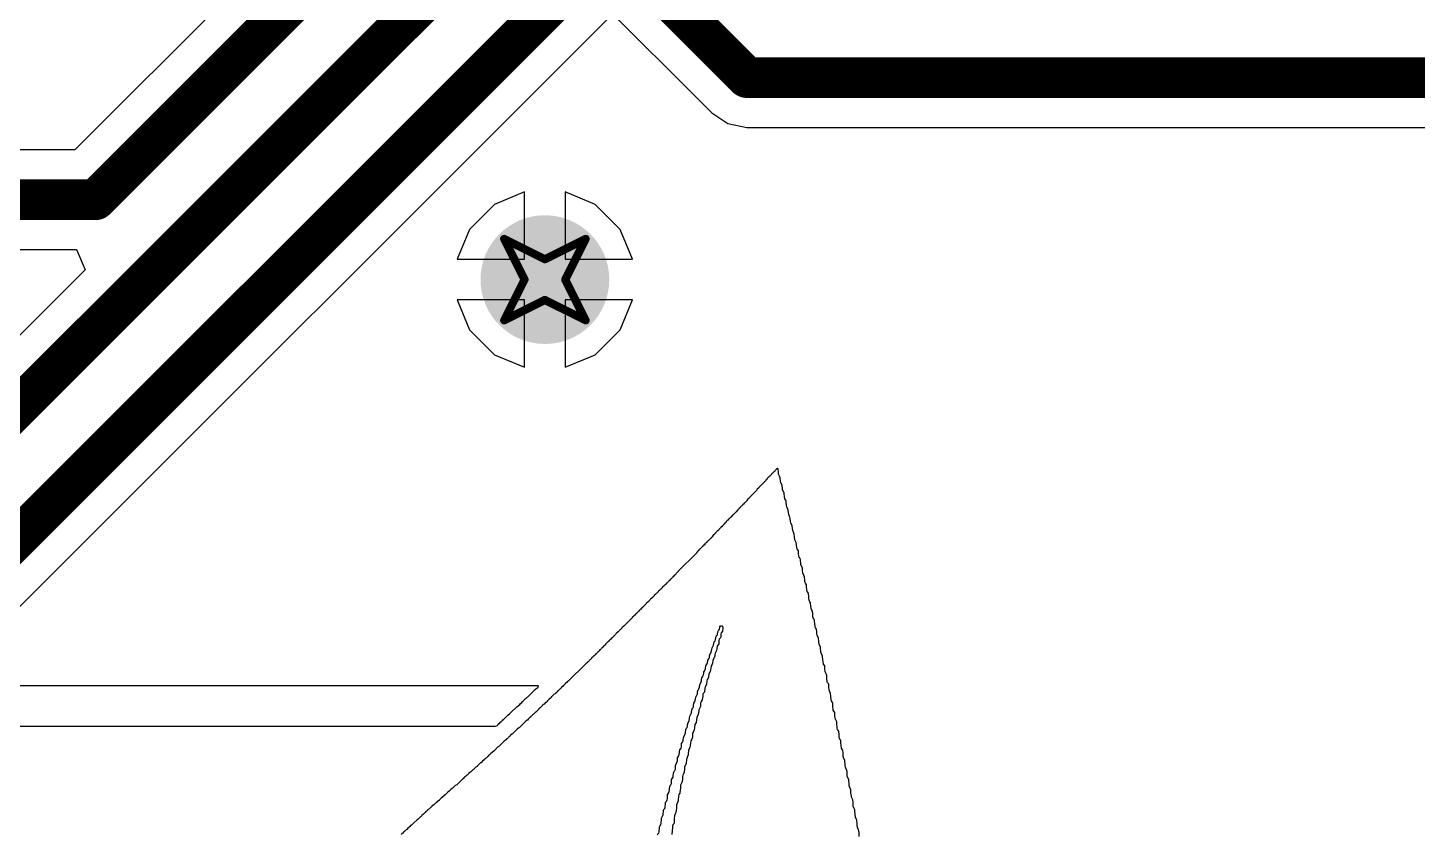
# Model space of a CAD drawing. Header units: inches. Extents: x -48 to 200, y -49 to 27.
# Drawn here: x 0.3634 to 0.7045, y 1.1262 to 1.3242 of the extents above; entities that cross this region are included whole.
import ezdxf

# ---------------------------------------------------------------- set-up
doc = ezdxf.new("R2010")
doc.units = ezdxf.units.IN
doc.header["$MEASUREMENT"] = 0
for name, color, linetype in [('Bottom Layer', 5, 'Continuous'), ('Bottom Overlay', 54, 'Continuous'), ('Bottom Solder', 6, 'Continuous'), ('Drill Drawing', 1, 'Continuous'), ('Top Layer', 1, 'Continuous'), ('Top Solder', 216, 'Continuous'), ('Via Holes', 16, 'Continuous')]:
    doc.layers.add(name, color=color, linetype=linetype)

msp = doc.modelspace()

# ---------------------------------------------------------------- hatches: boundary and pattern name
at = {"layer": 'Bottom Layer'}
h = msp.add_hatch(color=5, dxfattribs=at)
edge = h.paths.add_edge_path()
edge.add_arc((0.49036, 1.26238), 0.01181, 0, 360)
at = {"layer": 'Bottom Solder'}
h = msp.add_hatch(color=6, dxfattribs=at)
edge = h.paths.add_edge_path()
edge.add_arc((0.49036, 1.26238), 0.01581, 0, 360)
at = {"layer": 'Top Layer'}
h = msp.add_hatch(color=1, dxfattribs=at)
edge = h.paths.add_edge_path()
edge.add_arc((0.49036, 1.26238), 0.01181, 0, 360)
at = {"layer": 'Top Solder'}
h = msp.add_hatch(color=216, dxfattribs=at)
edge = h.paths.add_edge_path()
edge.add_arc((0.49036, 1.26238), 0.01581, 0, 360)
at = {"layer": 'Via Holes'}
h = msp.add_hatch(color=7, dxfattribs=at)
edge = h.paths.add_edge_path()
edge.add_arc((0.49036, 1.26238), 0.00591, 0, 360)

# ---------------------------------------------------------------- linework, layer by layer
at = {"layer": 'Bottom Layer'}
for p, q in [((0.44455, 1.3901), (0.53131, 1.30335)), ((0.53131, 1.30335), (0.53528, 1.3007)), ((0.53528, 1.3007), (0.53996, 1.29976)), ((0.53996, 1.29976), (2.26987, 1.29976)), ((0.48536, 1.28391), (0.47801, 1.28087)), ((0.48536, 1.26738), (0.48536, 1.28391)), ((0.50272, 1.28087), (0.49536, 1.28391)), ((0.49536, 1.28391), (0.49536, 1.26738)), ((0.47801, 1.28087), (0.47187, 1.27473)), ((0.50885, 1.27473), (0.50272, 1.28087)), ((0.47187, 1.27473), (0.46883, 1.26738)), ((0.5119, 1.26738), (0.50885, 1.27473)), ((0.46883, 1.26738), (0.48536, 1.26738)), ((0.49536, 1.26738), (0.5119, 1.26738)), ((0.48536, 1.25738), (0.46883, 1.25738)), ((0.46883, 1.25738), (0.47187, 1.25002)), ((0.48536, 1.24084), (0.48536, 1.25738)), ((0.5119, 1.25738), (0.49536, 1.25738)), ((0.49536, 1.25738), (0.49536, 1.24084)), ((0.50885, 1.25002), (0.5119, 1.25738)), ((0.47187, 1.25002), (0.47801, 1.24389)), ((0.50272, 1.24389), (0.50885, 1.25002)), ((0.47801, 1.24389), (0.48536, 1.24084)), ((0.49536, 1.24084), (0.50272, 1.24389))]:
    msp.add_line(p, q, dxfattribs=at)
for points in [[(0.45, 1.40196, 0.01, 0.01, 0), (0.53996, 1.312, 0.01, 0.01, 0)], [(0.53996, 1.312, 0.01, 0.01, 0), (2.27493, 1.312, 0.01, 0.01, 0)]]:
    msp.add_lwpolyline(points, format="xyseb", dxfattribs=at)
msp.add_lwpolyline([(0.53746, 1.312, 0.005, 0.005, 1), (0.54246, 1.312, 0.005, 0.005, 1)], format="xyseb", close=True, dxfattribs=at)
msp.add_lwpolyline([(0.53746, 1.312, 0.005, 0.005, 1), (0.54246, 1.312, 0.005, 0.005, 1)], format="xyseb", close=True, dxfattribs=at)
at = {"layer": 'Bottom Overlay'}
for p, q in [((0.54602, 1.2146), (0.54594, 1.21452)), ((0.54612, 1.21465), (0.54602, 1.2146)), ((0.54636, 1.21488), (0.54612, 1.21465)), ((0.54641, 1.21499), (0.54636, 1.21488)), ((0.54664, 1.21522), (0.54641, 1.21499)), ((0.54674, 1.21527), (0.54664, 1.21522)), ((0.54682, 1.21535), (0.54674, 1.21527)), ((0.54687, 1.21545), (0.54682, 1.21535)), ((0.54698, 1.21556), (0.54687, 1.21545)), ((0.54703, 1.21566), (0.54698, 1.21556)), ((0.54721, 1.21584), (0.54703, 1.21566)), ((0.54747, 1.21599), (0.54721, 1.21584)), ((0.5476, 1.21587), (0.54747, 1.21599)), ((0.5477, 1.21509), (0.5476, 1.21587)), ((0.54775, 1.21457), (0.5477, 1.21509)), ((0.54796, 1.21411), (0.54775, 1.21457)), ((0.54277, 1.21119), (0.54248, 1.21091)), ((0.54287, 1.21124), (0.54277, 1.21119)), ((0.5429, 1.21132), (0.54287, 1.21124)), ((0.54323, 1.21166), (0.5429, 1.21132)), ((0.54334, 1.21171), (0.54323, 1.21166)), ((0.54336, 1.21179), (0.54334, 1.21171)), ((0.54375, 1.21217), (0.54336, 1.21179)), ((0.54385, 1.21222), (0.54375, 1.21217)), ((0.54388, 1.2123), (0.54385, 1.21222)), ((0.54421, 1.21264), (0.54388, 1.2123)), ((0.54432, 1.21269), (0.54421, 1.21264)), ((0.5445, 1.21292), (0.54432, 1.21269)), ((0.54455, 1.21302), (0.5445, 1.21292)), ((0.54476, 1.21323), (0.54455, 1.21302)), ((0.54481, 1.21333), (0.54476, 1.21323)), ((0.54491, 1.21344), (0.54481, 1.21333)), ((0.54496, 1.21354), (0.54491, 1.21344)), ((0.54504, 1.21362), (0.54496, 1.21354)), ((0.54514, 1.21367), (0.54504, 1.21362)), ((0.54538, 1.2139), (0.54514, 1.21367)), ((0.54543, 1.21401), (0.54538, 1.2139)), ((0.54551, 1.21408), (0.54543, 1.21401)), ((0.54561, 1.21414), (0.54551, 1.21408)), ((0.54589, 1.21442), (0.54561, 1.21414)), ((0.54594, 1.21452), (0.54589, 1.21442)), ((0.54804, 1.21393), (0.54796, 1.21411)), ((0.54814, 1.21367), (0.54804, 1.21393)), ((0.54822, 1.21292), (0.54814, 1.21367)), ((0.54827, 1.21256), (0.54822, 1.21292)), ((0.54863, 1.21179), (0.54827, 1.21256)), ((0.54868, 1.21111), (0.54863, 1.21179)), ((0.53962, 1.20773), (0.53951, 1.20768)), ((0.53985, 1.20796), (0.53962, 1.20773)), ((0.5399, 1.20807), (0.53985, 1.20796)), ((0.54, 1.20817), (0.5399, 1.20807)), ((0.54006, 1.20827), (0.54, 1.20817)), ((0.54042, 1.20863), (0.54006, 1.20827)), ((0.54047, 1.20874), (0.54042, 1.20863)), ((0.54228, 1.21055), (0.54047, 1.20874)), ((0.54248, 1.21091), (0.54228, 1.21055)), ((0.54873, 1.21075), (0.54868, 1.21111)), ((0.54909, 1.20998), (0.54873, 1.21075)), ((0.54915, 1.20982), (0.54909, 1.20998)), ((0.5492, 1.209), (0.54915, 1.20982)), ((0.5493, 1.20858), (0.5492, 1.209)), ((0.5494, 1.20832), (0.5493, 1.20858)), ((0.54948, 1.20825), (0.5494, 1.20832)), ((0.54959, 1.20799), (0.54948, 1.20825)), ((0.54964, 1.20778), (0.54959, 1.20799)), ((0.54971, 1.20693), (0.54964, 1.20778)), ((0.53631, 1.20432), (0.53621, 1.20427)), ((0.53639, 1.2044), (0.53631, 1.20432)), ((0.53644, 1.2045), (0.53639, 1.2044)), ((0.53667, 1.20473), (0.53644, 1.2045)), ((0.53678, 1.20479), (0.53667, 1.20473)), ((0.53685, 1.20486), (0.53678, 1.20479)), ((0.53691, 1.20497), (0.53685, 1.20486)), ((0.53714, 1.2052), (0.53691, 1.20497)), ((0.53724, 1.20525), (0.53714, 1.2052)), ((0.53732, 1.20533), (0.53724, 1.20525)), ((0.53771, 1.20587), (0.53732, 1.20533)), ((0.53781, 1.20592), (0.53771, 1.20587)), ((0.53794, 1.20605), (0.53781, 1.20592)), ((0.53799, 1.20616), (0.53794, 1.20605)), ((0.53807, 1.20618), (0.53799, 1.20616)), ((0.53809, 1.20626), (0.53807, 1.20618)), ((0.53817, 1.20628), (0.53809, 1.20626)), ((0.53835, 1.20647), (0.53817, 1.20628)), ((0.5384, 1.20657), (0.53835, 1.20647)), ((0.53858, 1.20675), (0.5384, 1.20657)), ((0.53869, 1.2068), (0.53858, 1.20675)), ((0.53887, 1.20698), (0.53869, 1.2068)), ((0.53892, 1.20709), (0.53887, 1.20698)), ((0.539, 1.20716), (0.53892, 1.20709)), ((0.5391, 1.20721), (0.539, 1.20716)), ((0.53933, 1.20745), (0.5391, 1.20721)), ((0.53938, 1.20755), (0.53933, 1.20745)), ((0.53951, 1.20768), (0.53938, 1.20755)), ((0.54977, 1.20657), (0.54971, 1.20693)), ((0.55013, 1.20579), (0.54977, 1.20657)), ((0.55018, 1.20517), (0.55013, 1.20579)), ((0.55023, 1.20466), (0.55018, 1.20517)), ((0.55044, 1.20419), (0.55023, 1.20466)), ((0.53303, 1.20094), (0.5328, 1.20071)), ((0.53308, 1.20104), (0.53303, 1.20094)), ((0.53321, 1.20117), (0.53308, 1.20104)), ((0.53332, 1.20122), (0.53321, 1.20117)), ((0.53355, 1.20146), (0.53332, 1.20122)), ((0.5336, 1.20156), (0.53355, 1.20146)), ((0.53368, 1.20164), (0.5336, 1.20156)), ((0.53378, 1.20169), (0.53368, 1.20164)), ((0.53401, 1.20192), (0.53378, 1.20169)), ((0.53406, 1.20202), (0.53401, 1.20192)), ((0.53419, 1.20215), (0.53406, 1.20202)), ((0.5343, 1.2022), (0.53419, 1.20215)), ((0.53453, 1.20244), (0.5343, 1.2022)), ((0.53458, 1.20254), (0.53453, 1.20244)), ((0.53484, 1.2028), (0.53458, 1.20254)), ((0.53499, 1.20306), (0.53484, 1.2028)), ((0.53523, 1.20329), (0.53499, 1.20306)), ((0.53533, 1.20334), (0.53523, 1.20329)), ((0.53541, 1.20342), (0.53533, 1.20334)), ((0.53546, 1.20352), (0.53541, 1.20342)), ((0.53569, 1.20375), (0.53546, 1.20352)), ((0.53579, 1.20381), (0.53569, 1.20375)), ((0.53587, 1.20388), (0.53579, 1.20381)), ((0.53592, 1.20399), (0.53587, 1.20388)), ((0.53621, 1.20427), (0.53592, 1.20399)), ((0.55051, 1.20401), (0.55044, 1.20419)), ((0.55062, 1.20375), (0.55051, 1.20401)), ((0.5507, 1.203), (0.55062, 1.20375)), ((0.55075, 1.20264), (0.5507, 1.203)), ((0.55111, 1.20187), (0.55075, 1.20264)), ((0.55116, 1.20125), (0.55111, 1.20187)), ((0.55121, 1.20073), (0.55116, 1.20125)), ((0.52967, 1.19748), (0.52962, 1.19738)), ((0.52986, 1.19766), (0.52967, 1.19748)), ((0.52996, 1.19771), (0.52986, 1.19766)), ((0.53009, 1.19784), (0.52996, 1.19771)), ((0.53014, 1.19794), (0.53009, 1.19784)), ((0.53037, 1.19818), (0.53014, 1.19794)), ((0.53048, 1.19823), (0.53037, 1.19818)), ((0.5306, 1.19836), (0.53048, 1.19823)), ((0.53066, 1.19846), (0.5306, 1.19836)), ((0.53084, 1.19864), (0.53066, 1.19846)), ((0.53094, 1.19869), (0.53084, 1.19864)), ((0.53107, 1.19882), (0.53094, 1.19869)), ((0.53112, 1.19892), (0.53107, 1.19882)), ((0.53143, 1.19923), (0.53112, 1.19892)), ((0.53164, 1.1996), (0.53143, 1.19923)), ((0.53171, 1.19967), (0.53164, 1.1996)), ((0.53182, 1.19973), (0.53171, 1.19967)), ((0.53205, 1.19996), (0.53182, 1.19973)), ((0.5321, 1.20006), (0.53205, 1.19996)), ((0.53218, 1.20014), (0.5321, 1.20006)), ((0.53228, 1.20019), (0.53218, 1.20014)), ((0.53252, 1.20042), (0.53228, 1.20019)), ((0.53257, 1.20053), (0.53252, 1.20042)), ((0.5327, 1.20065), (0.53257, 1.20053)), ((0.5328, 1.20071), (0.5327, 1.20065)), ((0.5515, 1.20009), (0.55121, 1.20073)), ((0.5516, 1.19983), (0.5515, 1.20009)), ((0.55168, 1.19918), (0.5516, 1.19983)), ((0.55173, 1.19851), (0.55168, 1.19918)), ((0.55188, 1.19815), (0.55173, 1.19851)), ((0.55209, 1.19784), (0.55188, 1.19815)), ((0.55214, 1.19732), (0.55209, 1.19784)), ((0.52756, 1.19521), (0.52311, 1.19076)), ((0.52761, 1.19531), (0.52756, 1.19521)), ((0.52771, 1.19541), (0.52761, 1.19531)), ((0.52776, 1.19552), (0.52771, 1.19541)), ((0.52812, 1.19588), (0.52776, 1.19552)), ((0.52818, 1.19598), (0.52812, 1.19588)), ((0.52836, 1.19616), (0.52818, 1.19598)), ((0.52846, 1.19621), (0.52836, 1.19616)), ((0.52859, 1.19634), (0.52846, 1.19621)), ((0.52864, 1.19645), (0.52859, 1.19634)), ((0.52887, 1.19668), (0.52864, 1.19645)), ((0.52898, 1.19673), (0.52887, 1.19668)), ((0.52911, 1.19686), (0.52898, 1.19673)), ((0.52916, 1.19696), (0.52911, 1.19686)), ((0.52934, 1.19714), (0.52916, 1.19696)), ((0.52944, 1.19719), (0.52934, 1.19714)), ((0.52962, 1.19738), (0.52944, 1.19719)), ((0.55225, 1.19645), (0.55214, 1.19732)), ((0.5523, 1.19624), (0.55225, 1.19645)), ((0.55261, 1.19577), (0.5523, 1.19624)), ((0.55266, 1.19505), (0.55261, 1.19577)), ((0.55271, 1.19453), (0.55266, 1.19505)), ((0.55281, 1.19417), (0.55271, 1.19453)), ((0.55292, 1.19407), (0.55281, 1.19417)), ((0.55297, 1.19397), (0.55292, 1.19407)), ((0.52306, 1.19066), (0.52265, 1.19025)), ((0.52311, 1.19076), (0.52306, 1.19066)), ((0.55307, 1.19386), (0.55297, 1.19397)), ((0.55312, 1.19355), (0.55307, 1.19386)), ((0.55317, 1.19257), (0.55312, 1.19355)), ((0.55323, 1.19236), (0.55317, 1.19257)), ((0.55359, 1.19159), (0.55323, 1.19236)), ((0.55364, 1.19087), (0.55359, 1.19159)), ((0.55369, 1.19035), (0.55364, 1.19087)), ((0.51971, 1.1873), (0.51965, 1.1872)), ((0.51978, 1.18733), (0.51971, 1.1873)), ((0.52007, 1.18761), (0.51978, 1.18733)), ((0.5202, 1.18779), (0.52007, 1.18761)), ((0.5203, 1.18785), (0.5202, 1.18779)), ((0.52064, 1.18818), (0.5203, 1.18785)), ((0.52069, 1.18828), (0.52064, 1.18818)), ((0.52077, 1.18831), (0.52069, 1.18828)), ((0.52105, 1.18859), (0.52077, 1.18831)), ((0.52118, 1.18878), (0.52105, 1.18859)), ((0.52128, 1.18883), (0.52118, 1.18878)), ((0.52162, 1.18916), (0.52128, 1.18883)), ((0.52167, 1.18927), (0.52162, 1.18916)), ((0.52175, 1.18929), (0.52167, 1.18927)), ((0.52213, 1.18968), (0.52175, 1.18929)), ((0.52219, 1.18978), (0.52213, 1.18968)), ((0.52226, 1.18981), (0.52219, 1.18978)), ((0.52237, 1.18991), (0.52226, 1.18981)), ((0.52247, 1.18996), (0.52237, 1.18991)), ((0.5226, 1.19014), (0.52247, 1.18996)), ((0.52265, 1.19025), (0.5226, 1.19014)), ((0.55374, 1.19014), (0.55369, 1.19035)), ((0.5541, 1.18937), (0.55374, 1.19014)), ((0.55416, 1.18854), (0.5541, 1.18937)), ((0.55421, 1.18818), (0.55416, 1.18854)), ((0.55431, 1.18782), (0.55421, 1.18818)), ((0.55457, 1.18741), (0.55431, 1.18782)), ((0.55462, 1.18699), (0.55457, 1.18741)), ((0.51632, 1.18387), (0.51622, 1.18382)), ((0.51666, 1.1842), (0.51632, 1.18387)), ((0.51671, 1.18431), (0.51666, 1.1842)), ((0.51679, 1.18433), (0.51671, 1.18431)), ((0.51718, 1.18472), (0.51679, 1.18433)), ((0.51723, 1.18482), (0.51718, 1.18472)), ((0.5173, 1.18485), (0.51723, 1.18482)), ((0.51759, 1.18513), (0.5173, 1.18485)), ((0.51772, 1.18531), (0.51759, 1.18513)), ((0.51782, 1.18537), (0.51772, 1.18531)), ((0.51816, 1.1857), (0.51782, 1.18537)), ((0.51821, 1.18581), (0.51816, 1.1857)), ((0.51829, 1.18583), (0.51821, 1.18581)), ((0.51857, 1.18612), (0.51829, 1.18583)), ((0.5187, 1.1863), (0.51857, 1.18612)), ((0.5188, 1.18635), (0.5187, 1.1863)), ((0.51914, 1.18668), (0.5188, 1.18635)), ((0.51919, 1.18679), (0.51914, 1.18668)), ((0.51927, 1.18681), (0.51919, 1.18679)), ((0.51965, 1.1872), (0.51927, 1.18681)), ((0.55467, 1.18617), (0.55462, 1.18699)), ((0.55478, 1.18581), (0.55467, 1.18617)), ((0.55509, 1.18534), (0.55478, 1.18581)), ((0.55514, 1.18441), (0.55509, 1.18534)), ((0.55519, 1.18405), (0.55514, 1.18441)), ((0.55529, 1.18364), (0.55519, 1.18405)), ((0.5132, 1.18074), (0.51286, 1.18041)), ((0.51325, 1.18085), (0.5132, 1.18074)), ((0.51333, 1.18087), (0.51325, 1.18085)), ((0.51361, 1.18116), (0.51333, 1.18087)), ((0.51374, 1.18134), (0.51361, 1.18116)), ((0.51384, 1.18139), (0.51374, 1.18134)), ((0.51418, 1.18173), (0.51384, 1.18139)), ((0.51423, 1.18183), (0.51418, 1.18173)), ((0.51431, 1.18185), (0.51423, 1.18183)), ((0.5147, 1.18224), (0.51431, 1.18185)), ((0.51475, 1.18235), (0.5147, 1.18224)), ((0.51483, 1.18237), (0.51475, 1.18235)), ((0.51511, 1.18266), (0.51483, 1.18237)), ((0.51524, 1.18284), (0.51511, 1.18266)), ((0.51534, 1.18289), (0.51524, 1.18284)), ((0.51568, 1.18322), (0.51534, 1.18289)), ((0.51573, 1.18333), (0.51568, 1.18322)), ((0.51581, 1.18335), (0.51573, 1.18333)), ((0.51609, 1.18364), (0.51581, 1.18335)), ((0.51622, 1.18382), (0.51609, 1.18364)), ((0.55545, 1.18327), (0.55529, 1.18364)), ((0.55555, 1.18302), (0.55545, 1.18327)), ((0.5556, 1.18286), (0.55555, 1.18302)), ((0.55565, 1.18214), (0.5556, 1.18286)), ((0.55571, 1.18162), (0.55565, 1.18214)), ((0.55581, 1.18136), (0.55571, 1.18162)), ((0.55607, 1.18095), (0.55581, 1.18136)), ((0.55612, 1.18023), (0.55607, 1.18095)), ((0.50974, 1.17728), (0.50935, 1.1769)), ((0.50979, 1.17739), (0.50974, 1.17728)), ((0.50987, 1.17741), (0.50979, 1.17739)), ((0.51015, 1.1777), (0.50987, 1.17741)), ((0.51028, 1.17788), (0.51015, 1.1777)), ((0.51038, 1.17793), (0.51028, 1.17788)), ((0.51072, 1.17826), (0.51038, 1.17793)), ((0.51077, 1.17837), (0.51072, 1.17826)), ((0.51085, 1.17839), (0.51077, 1.17837)), ((0.51113, 1.17868), (0.51085, 1.17839)), ((0.51126, 1.17886), (0.51113, 1.17868)), ((0.51136, 1.17891), (0.51126, 1.17886)), ((0.5117, 1.17925), (0.51136, 1.17891)), ((0.51175, 1.17935), (0.5117, 1.17925)), ((0.51183, 1.17938), (0.51175, 1.17935)), ((0.51222, 1.17976), (0.51183, 1.17938)), ((0.51227, 1.17987), (0.51222, 1.17976)), ((0.51235, 1.17989), (0.51227, 1.17987)), ((0.51263, 1.18018), (0.51235, 1.17989)), ((0.51276, 1.18036), (0.51263, 1.18018)), ((0.51286, 1.18041), (0.51276, 1.18036)), ((0.53329, 1.17687), (0.53334, 1.17708)), ((0.53334, 1.17708), (0.5335, 1.17734)), ((0.5335, 1.17734), (0.53383, 1.17736)), ((0.53383, 1.17736), (0.53396, 1.17723)), ((0.53396, 1.17723), (0.53406, 1.17687)), ((0.55617, 1.17971), (0.55612, 1.18023)), ((0.55627, 1.17935), (0.55617, 1.17971)), ((0.5564, 1.17907), (0.55627, 1.17935)), ((0.55653, 1.17873), (0.5564, 1.17907)), ((0.55658, 1.17857), (0.55653, 1.17873)), ((0.55664, 1.17775), (0.55658, 1.17857)), ((0.55669, 1.17739), (0.55664, 1.17775)), ((0.55674, 1.17718), (0.55669, 1.17739)), ((0.55684, 1.17682), (0.55674, 1.17718)), ((0.50617, 1.17372), (0.50589, 1.17344)), ((0.5063, 1.1739), (0.50617, 1.17372)), ((0.50641, 1.17395), (0.5063, 1.1739)), ((0.50674, 1.17429), (0.50641, 1.17395)), ((0.50679, 1.17439), (0.50674, 1.17429)), ((0.50687, 1.17442), (0.50679, 1.17439)), ((0.50726, 1.1748), (0.50687, 1.17442)), ((0.50731, 1.17491), (0.50726, 1.1748)), ((0.50739, 1.17493), (0.50731, 1.17491)), ((0.50767, 1.17522), (0.50739, 1.17493)), ((0.5078, 1.1754), (0.50767, 1.17522)), ((0.5079, 1.17545), (0.5078, 1.1754)), ((0.50824, 1.17579), (0.5079, 1.17545)), ((0.50829, 1.17589), (0.50824, 1.17579)), ((0.50837, 1.17591), (0.50829, 1.17589)), ((0.50865, 1.1762), (0.50837, 1.17591)), ((0.50878, 1.17638), (0.50865, 1.1762)), ((0.50889, 1.17643), (0.50878, 1.17638)), ((0.50922, 1.17677), (0.50889, 1.17643)), ((0.50927, 1.17687), (0.50922, 1.17677)), ((0.50935, 1.1769), (0.50927, 1.17687)), ((0.53205, 1.17356), (0.53215, 1.17367)), ((0.53215, 1.17367), (0.53226, 1.17403)), ((0.53226, 1.17403), (0.53231, 1.17439)), ((0.53231, 1.17439), (0.53241, 1.1748)), ((0.53241, 1.1748), (0.53267, 1.17506)), ((0.53267, 1.17506), (0.53272, 1.17517)), ((0.53272, 1.17517), (0.53277, 1.17532)), ((0.53277, 1.17532), (0.53283, 1.17584)), ((0.53283, 1.17584), (0.53288, 1.17604)), ((0.53288, 1.17604), (0.53301, 1.17622)), ((0.53301, 1.17622), (0.53311, 1.17628)), ((0.53308, 1.17372), (0.53303, 1.17294)), ((0.53319, 1.17408), (0.53308, 1.17372)), ((0.53311, 1.17628), (0.53324, 1.17651)), ((0.5335, 1.17439), (0.53319, 1.17408)), ((0.53324, 1.17651), (0.53329, 1.17687)), ((0.53355, 1.17475), (0.5335, 1.17439)), ((0.5336, 1.17527), (0.53355, 1.17475)), ((0.53365, 1.17563), (0.5336, 1.17527)), ((0.53378, 1.17576), (0.53365, 1.17563)), ((0.53401, 1.17604), (0.53378, 1.17576)), ((0.53406, 1.17687), (0.53401, 1.17604)), ((0.55705, 1.17651), (0.55684, 1.17682)), ((0.5571, 1.17584), (0.55705, 1.17651)), ((0.55715, 1.17548), (0.5571, 1.17584)), ((0.5572, 1.17496), (0.55715, 1.17548)), ((0.55757, 1.17444), (0.5572, 1.17496)), ((0.55762, 1.17346), (0.55757, 1.17444)), ((0.50271, 1.17026), (0.50243, 1.16998)), ((0.50284, 1.17044), (0.50271, 1.17026)), ((0.50295, 1.17049), (0.50284, 1.17044)), ((0.50328, 1.17083), (0.50295, 1.17049)), ((0.50333, 1.17093), (0.50328, 1.17083)), ((0.50341, 1.17096), (0.50333, 1.17093)), ((0.50369, 1.17124), (0.50341, 1.17096)), ((0.50382, 1.17142), (0.50369, 1.17124)), ((0.50393, 1.17147), (0.50382, 1.17142)), ((0.50426, 1.17181), (0.50393, 1.17147)), ((0.50431, 1.17191), (0.50426, 1.17181)), ((0.50439, 1.17194), (0.50431, 1.17191)), ((0.50478, 1.17233), (0.50439, 1.17194)), ((0.50483, 1.17243), (0.50478, 1.17233)), ((0.50491, 1.17245), (0.50483, 1.17243)), ((0.50506, 1.17261), (0.50491, 1.17245)), ((0.50532, 1.17292), (0.50506, 1.17261)), ((0.50543, 1.17297), (0.50532, 1.17292)), ((0.50576, 1.17331), (0.50543, 1.17297)), ((0.50581, 1.17341), (0.50576, 1.17331)), ((0.50589, 1.17344), (0.50581, 1.17341)), ((0.53081, 1.16995), (0.53094, 1.17049)), ((0.53094, 1.17049), (0.53115, 1.1708)), ((0.53115, 1.1708), (0.53128, 1.17124)), ((0.53128, 1.17124), (0.53133, 1.1716)), ((0.53133, 1.1716), (0.5314, 1.17194)), ((0.5314, 1.17194), (0.53153, 1.17212)), ((0.53153, 1.17212), (0.53174, 1.17258)), ((0.53174, 1.17258), (0.53184, 1.173)), ((0.53184, 1.173), (0.53192, 1.17338)), ((0.53192, 1.17338), (0.53205, 1.17356)), ((0.5321, 1.17031), (0.53205, 1.1701)), ((0.53215, 1.17067), (0.5321, 1.17031)), ((0.53249, 1.17132), (0.53215, 1.17067)), ((0.53257, 1.17176), (0.53249, 1.17132)), ((0.53267, 1.17238), (0.53257, 1.17176)), ((0.53303, 1.17294), (0.53267, 1.17238)), ((0.55772, 1.17274), (0.55762, 1.17346)), ((0.558, 1.1722), (0.55772, 1.17274)), ((0.55806, 1.17199), (0.558, 1.1722)), ((0.55813, 1.17088), (0.55806, 1.17199)), ((0.55824, 1.17047), (0.55813, 1.17088)), ((0.55849, 1.1699), (0.55824, 1.17047)), ((0.50013, 1.16778), (0.49644, 1.16409)), ((0.50042, 1.16801), (0.50013, 1.16778)), ((0.50052, 1.16806), (0.50042, 1.16801)), ((0.5007, 1.16824), (0.50052, 1.16806)), ((0.50075, 1.16835), (0.5007, 1.16824)), ((0.50088, 1.16848), (0.50075, 1.16835)), ((0.50098, 1.16853), (0.50088, 1.16848)), ((0.50122, 1.16876), (0.50098, 1.16853)), ((0.50134, 1.16894), (0.50122, 1.16876)), ((0.50145, 1.16899), (0.50134, 1.16894)), ((0.50178, 1.16933), (0.50145, 1.16899)), ((0.50184, 1.16943), (0.50178, 1.16933)), ((0.50191, 1.16946), (0.50184, 1.16943)), ((0.5023, 1.16985), (0.50191, 1.16946)), ((0.50235, 1.16995), (0.5023, 1.16985)), ((0.50243, 1.16998), (0.50235, 1.16995)), ((0.52952, 1.16623), (0.52983, 1.1669)), ((0.52983, 1.1669), (0.52988, 1.16752)), ((0.52988, 1.16752), (0.53014, 1.16793)), ((0.53014, 1.16793), (0.53019, 1.16804)), ((0.53019, 1.16804), (0.53029, 1.1683)), ((0.53029, 1.1683), (0.53035, 1.16881)), ((0.53035, 1.16881), (0.5304, 1.16902)), ((0.5304, 1.16902), (0.5305, 1.16912)), ((0.5305, 1.16912), (0.53055, 1.16923)), ((0.53055, 1.16923), (0.53066, 1.16933)), ((0.53066, 1.16933), (0.53076, 1.16959)), ((0.53076, 1.16959), (0.53081, 1.16995)), ((0.53109, 1.16703), (0.53099, 1.16636)), ((0.53117, 1.16737), (0.53109, 1.16703)), ((0.53153, 1.16814), (0.53117, 1.16737)), ((0.53159, 1.16886), (0.53153, 1.16814)), ((0.53184, 1.16943), (0.53159, 1.16886)), ((0.5319, 1.16954), (0.53184, 1.16943)), ((0.532, 1.16964), (0.5319, 1.16954)), ((0.53205, 1.1701), (0.532, 1.16964)), ((0.55855, 1.16974), (0.55849, 1.1699)), ((0.5586, 1.16907), (0.55855, 1.16974)), ((0.55865, 1.16855), (0.5586, 1.16907)), ((0.5588, 1.16793), (0.55865, 1.16855)), ((0.55906, 1.16752), (0.5588, 1.16793)), ((0.55911, 1.1668), (0.55906, 1.16752)), ((0.55917, 1.16613), (0.55911, 1.1668)), ((0.49561, 1.16342), (0.49543, 1.16323)), ((0.49572, 1.16347), (0.49561, 1.16342)), ((0.49592, 1.16367), (0.49572, 1.16347)), ((0.49602, 1.16373), (0.49592, 1.16367)), ((0.49608, 1.16383), (0.49602, 1.16373)), ((0.49618, 1.16388), (0.49608, 1.16383)), ((0.49633, 1.16404), (0.49618, 1.16388)), ((0.49644, 1.16409), (0.49633, 1.16404)), ((0.52846, 1.16305), (0.52869, 1.16344)), ((0.52869, 1.16344), (0.5288, 1.1637)), ((0.5288, 1.1637), (0.52885, 1.16406)), ((0.52885, 1.16406), (0.52893, 1.16455)), ((0.52893, 1.16455), (0.52903, 1.16481)), ((0.52903, 1.16481), (0.52911, 1.16489)), ((0.52911, 1.16489), (0.52916, 1.16499)), ((0.52916, 1.16499), (0.52931, 1.16535)), ((0.52931, 1.16535), (0.52936, 1.16571)), ((0.52936, 1.16571), (0.52942, 1.16613)), ((0.52942, 1.16613), (0.52952, 1.16623)), ((0.53009, 1.16385), (0.53004, 1.16303)), ((0.53022, 1.16419), (0.53009, 1.16385)), ((0.53042, 1.1645), (0.53022, 1.16419)), ((0.53053, 1.16476), (0.53042, 1.1645)), ((0.5306, 1.16551), (0.53053, 1.16476)), ((0.53091, 1.16618), (0.5306, 1.16551)), ((0.53099, 1.16636), (0.53091, 1.16618)), ((0.55922, 1.16592), (0.55917, 1.16613)), ((0.5595, 1.16538), (0.55922, 1.16592)), ((0.55955, 1.16512), (0.5595, 1.16538)), ((0.55961, 1.16424), (0.55955, 1.16512)), ((0.55968, 1.16365), (0.55961, 1.16424)), ((0.55979, 1.16339), (0.55968, 1.16365)), ((0.56004, 1.16303), (0.55979, 1.16339)), ((0.48771, 1.16259), (0.03485, 1.16254)), ((0.48606, 1.1598), (0.48634, 1.16008)), ((0.48634, 1.16008), (0.48639, 1.16019)), ((0.48639, 1.16019), (0.48657, 1.16032)), ((0.48657, 1.16032), (0.48686, 1.1606)), ((0.48686, 1.1606), (0.48688, 1.16068)), ((0.48688, 1.16068), (0.48699, 1.16073)), ((0.48699, 1.16073), (0.48732, 1.16107)), ((0.48732, 1.16107), (0.48737, 1.16117)), ((0.48737, 1.16117), (0.48755, 1.1613)), ((0.48755, 1.1613), (0.48779, 1.16153)), ((0.48854, 1.16264), (0.48771, 1.16259)), ((0.48779, 1.16153), (0.48784, 1.16163)), ((0.48784, 1.16163), (0.48802, 1.16181)), ((0.48802, 1.16181), (0.48817, 1.16187)), ((0.48817, 1.16187), (0.48864, 1.16223)), ((0.48874, 1.16259), (0.48854, 1.16264)), ((0.48864, 1.16223), (0.48872, 1.16231)), ((0.48872, 1.16231), (0.48877, 1.16251)), ((0.48877, 1.16251), (0.48874, 1.16259)), ((0.49205, 1.16001), (0.49192, 1.15988)), ((0.49215, 1.16006), (0.49205, 1.16001)), ((0.49238, 1.16029), (0.49215, 1.16006)), ((0.49244, 1.16039), (0.49238, 1.16029)), ((0.49251, 1.16047), (0.49244, 1.16039)), ((0.49287, 1.16068), (0.49251, 1.16047)), ((0.49298, 1.16078), (0.49287, 1.16068)), ((0.49308, 1.16083), (0.49298, 1.16078)), ((0.49311, 1.16091), (0.49308, 1.16083)), ((0.49318, 1.16094), (0.49311, 1.16091)), ((0.49342, 1.16117), (0.49318, 1.16094)), ((0.49347, 1.16127), (0.49342, 1.16117)), ((0.49365, 1.16145), (0.49347, 1.16127)), ((0.49375, 1.1615), (0.49365, 1.16145)), ((0.49388, 1.16163), (0.49375, 1.1615)), ((0.49393, 1.16174), (0.49388, 1.16163)), ((0.49417, 1.16197), (0.49393, 1.16174)), ((0.49427, 1.16202), (0.49417, 1.16197)), ((0.4944, 1.16215), (0.49427, 1.16202)), ((0.49445, 1.16225), (0.4944, 1.16215)), ((0.49463, 1.16243), (0.49445, 1.16225)), ((0.49473, 1.16249), (0.49463, 1.16243)), ((0.49491, 1.16267), (0.49473, 1.16249)), ((0.49497, 1.16277), (0.49491, 1.16267)), ((0.49515, 1.16295), (0.49497, 1.16277)), ((0.49525, 1.163), (0.49515, 1.16295)), ((0.49538, 1.16313), (0.49525, 1.163)), ((0.49543, 1.16323), (0.49538, 1.16313)), ((0.52743, 1.15985), (0.52753, 1.16011)), ((0.52753, 1.16011), (0.52761, 1.16019)), ((0.52761, 1.16019), (0.52766, 1.16029)), ((0.52766, 1.16029), (0.52782, 1.16065)), ((0.52782, 1.16065), (0.52787, 1.16117)), ((0.52787, 1.16117), (0.52792, 1.16138)), ((0.52792, 1.16138), (0.528, 1.16166)), ((0.528, 1.16166), (0.52807, 1.16174)), ((0.52807, 1.16174), (0.52812, 1.16184)), ((0.52812, 1.16184), (0.52833, 1.16231)), ((0.52833, 1.16231), (0.52841, 1.16285)), ((0.52841, 1.16285), (0.52846, 1.16305)), ((0.52911, 1.16024), (0.52905, 1.15952)), ((0.52916, 1.1606), (0.52911, 1.16024)), ((0.52926, 1.1607), (0.52916, 1.1606)), ((0.52952, 1.16107), (0.52926, 1.1607)), ((0.52962, 1.1621), (0.52952, 1.16107)), ((0.52978, 1.16246), (0.52962, 1.1621)), ((0.53004, 1.16303), (0.52978, 1.16246)), ((0.5601, 1.16236), (0.56004, 1.16303)), ((0.56015, 1.16153), (0.5601, 1.16236)), ((0.56051, 1.16076), (0.56015, 1.16153)), ((0.56056, 1.16008), (0.56051, 1.16076)), ((0.56066, 1.15921), (0.56056, 1.16008)), ((0.48211, 1.15611), (0.48337, 1.15737)), ((0.48337, 1.15737), (0.48347, 1.15742)), ((0.48347, 1.15742), (0.48378, 1.15773)), ((0.48378, 1.15773), (0.48389, 1.15779)), ((0.48389, 1.15779), (0.48417, 1.15802)), ((0.48417, 1.15802), (0.4844, 1.1583)), ((0.4844, 1.1583), (0.48469, 1.15853)), ((0.48469, 1.15853), (0.48492, 1.15882)), ((0.48492, 1.15882), (0.48502, 1.15887)), ((0.48502, 1.15887), (0.4852, 1.15905)), ((0.4852, 1.15905), (0.48526, 1.15915)), ((0.48526, 1.15915), (0.48549, 1.15939)), ((0.48549, 1.15939), (0.48559, 1.15944)), ((0.48559, 1.15944), (0.48575, 1.15959)), ((0.48575, 1.15959), (0.48585, 1.15965)), ((0.48585, 1.15965), (0.48595, 1.15975)), ((0.48595, 1.15975), (0.48606, 1.1598)), ((0.48859, 1.15665), (0.48836, 1.15642)), ((0.48869, 1.1567), (0.48859, 1.15665)), ((0.48877, 1.15678), (0.48869, 1.1567)), ((0.48882, 1.15688), (0.48877, 1.15678)), ((0.4891, 1.15717), (0.48882, 1.15688)), ((0.48921, 1.15722), (0.4891, 1.15717)), ((0.48928, 1.1573), (0.48921, 1.15722)), ((0.48934, 1.1574), (0.48928, 1.1573)), ((0.48957, 1.15763), (0.48934, 1.1574)), ((0.48967, 1.15768), (0.48957, 1.15763)), ((0.48975, 1.15776), (0.48967, 1.15768)), ((0.4898, 1.15786), (0.48975, 1.15776)), ((0.48993, 1.15799), (0.4898, 1.15786)), ((0.49019, 1.15815), (0.48993, 1.15799)), ((0.49055, 1.15851), (0.49019, 1.15815)), ((0.49065, 1.15856), (0.49055, 1.15851)), ((0.49089, 1.15879), (0.49065, 1.15856)), ((0.49094, 1.1589), (0.49089, 1.15879)), ((0.49107, 1.15903), (0.49094, 1.1589)), ((0.49117, 1.15908), (0.49107, 1.15903)), ((0.4914, 1.15931), (0.49117, 1.15908)), ((0.49145, 1.15941), (0.4914, 1.15931)), ((0.49153, 1.15949), (0.49145, 1.15941)), ((0.49163, 1.15954), (0.49153, 1.15949)), ((0.49187, 1.15977), (0.49163, 1.15954)), ((0.49192, 1.15988), (0.49187, 1.15977)), ((0.52637, 1.156), (0.52642, 1.15673)), ((0.52642, 1.15673), (0.52663, 1.15709)), ((0.52663, 1.15709), (0.52673, 1.15719)), ((0.52673, 1.15719), (0.52678, 1.1573)), ((0.52678, 1.1573), (0.52683, 1.15745)), ((0.52683, 1.15745), (0.52689, 1.15781)), ((0.52689, 1.15781), (0.52694, 1.15838)), ((0.52694, 1.15838), (0.5272, 1.15879)), ((0.5272, 1.15879), (0.52735, 1.15931)), ((0.52735, 1.15931), (0.52743, 1.15985)), ((0.52818, 1.15673), (0.52812, 1.15652)), ((0.52849, 1.1574), (0.52818, 1.15673)), ((0.52854, 1.15755), (0.52849, 1.1574)), ((0.52859, 1.15833), (0.52854, 1.15755)), ((0.52864, 1.15853), (0.52859, 1.15833)), ((0.52874, 1.15879), (0.52864, 1.15853)), ((0.52895, 1.15915), (0.52874, 1.15879)), ((0.529, 1.15936), (0.52895, 1.15915)), ((0.52905, 1.15952), (0.529, 1.15936)), ((0.56077, 1.15895), (0.56066, 1.15921)), ((0.56097, 1.15848), (0.56077, 1.15895)), ((0.56103, 1.15833), (0.56097, 1.15848)), ((0.56108, 1.15766), (0.56103, 1.15833)), ((0.56118, 1.15662), (0.56108, 1.15766)), ((0.56154, 1.15606), (0.56118, 1.15662)), ((0.47885, 1.15311), (0.47908, 1.15334)), ((0.47908, 1.15334), (0.47919, 1.1534)), ((0.47919, 1.1534), (0.47926, 1.15347)), ((0.47926, 1.15347), (0.47932, 1.15358)), ((0.47932, 1.15358), (0.4796, 1.15386)), ((0.4796, 1.15386), (0.4797, 1.15391)), ((0.4797, 1.15391), (0.47988, 1.15404)), ((0.47988, 1.15404), (0.47994, 1.15414)), ((0.47994, 1.15414), (0.48012, 1.15433)), ((0.48012, 1.15433), (0.48022, 1.15438)), ((0.48022, 1.15438), (0.4812, 1.15536)), ((0.4812, 1.15536), (0.4813, 1.15541)), ((0.4813, 1.15541), (0.48172, 1.15582)), ((0.48172, 1.15582), (0.48182, 1.15587)), ((0.48182, 1.15587), (0.48211, 1.15611)), ((0.48533, 1.1536), (0.48404, 1.15231)), ((0.48544, 1.15365), (0.48533, 1.1536)), ((0.48572, 1.15394), (0.48544, 1.15365)), ((0.48601, 1.15417), (0.48572, 1.15394)), ((0.48611, 1.15422), (0.48601, 1.15417)), ((0.48629, 1.1544), (0.48611, 1.15422)), ((0.48634, 1.15451), (0.48629, 1.1544)), ((0.48652, 1.15469), (0.48634, 1.15451)), ((0.48662, 1.15474), (0.48652, 1.15469)), ((0.48681, 1.15492), (0.48662, 1.15474)), ((0.48686, 1.15502), (0.48681, 1.15492)), ((0.48693, 1.1551), (0.48686, 1.15502)), ((0.48704, 1.15515), (0.48693, 1.1551)), ((0.48722, 1.15533), (0.48704, 1.15515)), ((0.48735, 1.15551), (0.48722, 1.15533)), ((0.48745, 1.15556), (0.48735, 1.15551)), ((0.48779, 1.1559), (0.48745, 1.15556)), ((0.48807, 1.15613), (0.48779, 1.1559)), ((0.48817, 1.15618), (0.48807, 1.15613)), ((0.4883, 1.15631), (0.48817, 1.15618)), ((0.48836, 1.15642), (0.4883, 1.15631)), ((0.52539, 1.1527), (0.52544, 1.15347)), ((0.52544, 1.15347), (0.5258, 1.15404)), ((0.5258, 1.15404), (0.52585, 1.15456)), ((0.52585, 1.15456), (0.5259, 1.15476)), ((0.5259, 1.15476), (0.52598, 1.1552)), ((0.52598, 1.1552), (0.52621, 1.15564)), ((0.52621, 1.15564), (0.52637, 1.156)), ((0.52751, 1.15363), (0.52714, 1.15311)), ((0.52761, 1.1543), (0.52751, 1.15363)), ((0.52766, 1.15482), (0.52761, 1.1543)), ((0.52802, 1.15559), (0.52766, 1.15482)), ((0.52807, 1.156), (0.52802, 1.15559)), ((0.52812, 1.15652), (0.52807, 1.156)), ((0.56159, 1.15523), (0.56154, 1.15606)), ((0.56165, 1.15456), (0.56159, 1.15523)), ((0.56201, 1.15378), (0.56165, 1.15456)), ((0.56206, 1.15306), (0.56201, 1.15378)), ((0.05014, 1.15272), (0.47813, 1.1527)), ((0.47813, 1.1527), (0.4787, 1.15291)), ((0.4787, 1.15291), (0.4788, 1.15301)), ((0.4788, 1.15301), (0.47885, 1.15311)), ((0.48143, 1.14996), (0.48115, 1.14968)), ((0.48149, 1.15006), (0.48143, 1.14996)), ((0.48156, 1.15014), (0.48149, 1.15006)), ((0.48167, 1.15019), (0.48156, 1.15014)), ((0.4819, 1.15043), (0.48167, 1.15019)), ((0.48195, 1.15053), (0.4819, 1.15043)), ((0.48223, 1.15071), (0.48195, 1.15053)), ((0.48234, 1.15076), (0.48223, 1.15071)), ((0.48327, 1.15169), (0.48234, 1.15076)), ((0.48337, 1.15174), (0.48327, 1.15169)), ((0.4834, 1.15182), (0.48337, 1.15174)), ((0.48358, 1.152), (0.4834, 1.15182)), ((0.48394, 1.15226), (0.48358, 1.152)), ((0.48404, 1.15231), (0.48394, 1.15226)), ((0.52435, 1.14934), (0.52441, 1.14986)), ((0.52441, 1.14986), (0.52446, 1.15006)), ((0.52446, 1.15006), (0.52482, 1.15084)), ((0.52482, 1.15084), (0.52487, 1.15105)), ((0.52487, 1.15105), (0.52495, 1.15185)), ((0.52495, 1.15185), (0.52505, 1.1521)), ((0.52505, 1.1521), (0.52528, 1.15234)), ((0.52528, 1.15234), (0.52539, 1.1527)), ((0.52652, 1.14975), (0.52632, 1.14939)), ((0.52658, 1.14991), (0.52652, 1.14975)), ((0.52663, 1.15094), (0.52658, 1.14991)), ((0.52668, 1.15115), (0.52663, 1.15094)), ((0.52683, 1.15141), (0.52668, 1.15115)), ((0.52704, 1.15177), (0.52683, 1.15141)), ((0.52709, 1.15229), (0.52704, 1.15177)), ((0.52714, 1.15311), (0.52709, 1.15229)), ((0.56211, 1.15254), (0.56206, 1.15306)), ((0.56216, 1.15218), (0.56211, 1.15254)), ((0.56224, 1.1519), (0.56216, 1.15218)), ((0.56245, 1.15159), (0.56224, 1.1519)), ((0.5625, 1.15138), (0.56245, 1.15159)), ((0.56258, 1.15063), (0.5625, 1.15138)), ((0.56263, 1.14996), (0.56258, 1.15063)), ((0.56268, 1.14975), (0.56263, 1.14996)), ((0.56278, 1.1495), (0.56268, 1.14975)), ((0.47753, 1.14632), (0.47743, 1.14627)), ((0.47779, 1.14658), (0.47753, 1.14632)), ((0.47797, 1.14671), (0.47779, 1.14658)), ((0.47803, 1.14681), (0.47797, 1.14671)), ((0.47872, 1.14751), (0.47803, 1.14681)), ((0.47908, 1.14771), (0.47872, 1.14751)), ((0.48038, 1.14901), (0.47908, 1.14771)), ((0.48063, 1.14916), (0.48038, 1.14901)), ((0.48092, 1.14944), (0.48063, 1.14916)), ((0.48097, 1.14955), (0.48092, 1.14944)), ((0.48105, 1.14963), (0.48097, 1.14955)), ((0.48115, 1.14968), (0.48105, 1.14963)), ((0.52332, 1.14567), (0.52342, 1.1464)), ((0.52342, 1.1464), (0.52353, 1.14686)), ((0.52353, 1.14686), (0.52379, 1.14728)), ((0.52379, 1.14728), (0.52389, 1.14764)), ((0.52389, 1.14764), (0.52394, 1.14841)), ((0.52394, 1.14841), (0.52415, 1.14877)), ((0.52415, 1.14877), (0.5243, 1.14913)), ((0.5243, 1.14913), (0.52435, 1.14934)), ((0.52565, 1.14671), (0.52557, 1.14585)), ((0.52575, 1.14712), (0.52565, 1.14671)), ((0.52596, 1.14759), (0.52575, 1.14712)), ((0.52606, 1.14784), (0.52596, 1.14759)), ((0.52611, 1.14862), (0.52606, 1.14784)), ((0.52616, 1.14913), (0.52611, 1.14862)), ((0.52632, 1.14939), (0.52616, 1.14913)), ((0.56283, 1.14939), (0.56278, 1.1495)), ((0.56299, 1.14924), (0.56283, 1.14939)), ((0.56304, 1.14862), (0.56299, 1.14924)), ((0.56309, 1.14795), (0.56304, 1.14862)), ((0.56319, 1.14733), (0.56309, 1.14795)), ((0.5634, 1.14686), (0.56319, 1.14733)), ((0.5635, 1.14676), (0.5634, 1.14686)), ((0.56356, 1.14624), (0.5635, 1.14676)), ((0.47384, 1.14294), (0.47371, 1.14281)), ((0.47389, 1.14304), (0.47384, 1.14294)), ((0.47431, 1.14345), (0.47389, 1.14304)), ((0.47459, 1.14369), (0.47431, 1.14345)), ((0.47469, 1.14374), (0.47459, 1.14369)), ((0.47498, 1.14402), (0.47469, 1.14374)), ((0.47503, 1.14412), (0.47498, 1.14402)), ((0.47534, 1.14433), (0.47503, 1.14412)), ((0.47539, 1.14443), (0.47534, 1.14433)), ((0.4756, 1.14464), (0.47539, 1.14443)), ((0.47588, 1.14487), (0.4756, 1.14464)), ((0.47599, 1.14493), (0.47588, 1.14487)), ((0.47619, 1.14513), (0.47599, 1.14493)), ((0.47629, 1.14518), (0.47619, 1.14513)), ((0.47648, 1.14536), (0.47629, 1.14518)), ((0.47653, 1.14547), (0.47648, 1.14536)), ((0.47671, 1.14565), (0.47653, 1.14547)), ((0.47681, 1.1457), (0.47671, 1.14565)), ((0.47694, 1.14583), (0.47681, 1.1457)), ((0.47699, 1.14593), (0.47694, 1.14583)), ((0.47707, 1.14601), (0.47699, 1.14593)), ((0.47743, 1.14627), (0.47707, 1.14601)), ((0.52239, 1.14211), (0.52244, 1.14309)), ((0.52244, 1.14309), (0.5225, 1.14325)), ((0.5225, 1.14325), (0.52286, 1.14402)), ((0.52286, 1.14402), (0.52291, 1.14423)), ((0.52291, 1.14423), (0.52296, 1.14495)), ((0.52296, 1.14495), (0.52317, 1.14531)), ((0.52317, 1.14531), (0.52332, 1.14567)), ((0.52508, 1.1435), (0.52466, 1.14263)), ((0.52513, 1.14454), (0.52508, 1.1435)), ((0.52526, 1.14498), (0.52513, 1.14454)), ((0.52536, 1.14524), (0.52526, 1.14498)), ((0.52552, 1.14565), (0.52536, 1.14524)), ((0.52557, 1.14585), (0.52552, 1.14565)), ((0.56361, 1.14526), (0.56356, 1.14624)), ((0.56366, 1.14505), (0.56361, 1.14526)), ((0.56402, 1.14428), (0.56366, 1.14505)), ((0.56407, 1.14319), (0.56402, 1.14428)), ((0.56412, 1.14299), (0.56407, 1.14319)), ((0.56418, 1.14263), (0.56412, 1.14299)), ((0.4702, 1.13976), (0.46974, 1.1393)), ((0.4703, 1.13981), (0.4702, 1.13976)), ((0.47048, 1.13999), (0.4703, 1.13981)), ((0.47054, 1.1401), (0.47048, 1.13999)), ((0.47061, 1.14017), (0.47054, 1.1401)), ((0.47087, 1.14033), (0.47061, 1.14017)), ((0.47118, 1.14064), (0.47087, 1.14033)), ((0.47129, 1.14069), (0.47118, 1.14064)), ((0.47157, 1.14097), (0.47129, 1.14069)), ((0.47162, 1.14108), (0.47157, 1.14097)), ((0.47185, 1.14126), (0.47162, 1.14108)), ((0.47196, 1.14131), (0.47185, 1.14126)), ((0.47214, 1.14149), (0.47196, 1.14131)), ((0.47242, 1.14172), (0.47214, 1.14149)), ((0.4726, 1.14185), (0.47242, 1.14172)), ((0.47265, 1.14196), (0.4726, 1.14185)), ((0.47278, 1.14208), (0.47265, 1.14196)), ((0.47289, 1.14214), (0.47278, 1.14208)), ((0.47307, 1.14232), (0.47289, 1.14214)), ((0.47312, 1.14242), (0.47307, 1.14232)), ((0.47325, 1.14255), (0.47312, 1.14242)), ((0.47371, 1.14281), (0.47325, 1.14255)), ((0.52141, 1.13865), (0.52146, 1.13958)), ((0.52146, 1.13958), (0.52182, 1.14015)), ((0.52182, 1.14015), (0.52188, 1.14051)), ((0.52188, 1.14051), (0.52193, 1.14118)), ((0.52193, 1.14118), (0.52198, 1.14139)), ((0.52198, 1.14139), (0.52219, 1.14175)), ((0.52219, 1.14175), (0.52229, 1.14185)), ((0.52229, 1.14185), (0.52239, 1.14211)), ((0.52412, 1.13966), (0.52407, 1.13914)), ((0.52417, 1.14033), (0.52412, 1.13966)), ((0.52425, 1.14066), (0.52417, 1.14033)), ((0.52446, 1.14113), (0.52425, 1.14066)), ((0.52456, 1.14139), (0.52446, 1.14113)), ((0.52461, 1.14211), (0.52456, 1.14139)), ((0.52466, 1.14263), (0.52461, 1.14211)), ((0.56423, 1.14242), (0.56418, 1.14263)), ((0.56449, 1.14185), (0.56423, 1.14242)), ((0.56454, 1.14154), (0.56449, 1.14185)), ((0.56459, 1.14056), (0.56454, 1.14154)), ((0.56469, 1.1402), (0.56459, 1.14056)), ((0.56495, 1.13963), (0.56469, 1.1402)), ((0.565, 1.13948), (0.56495, 1.13963)), ((0.56505, 1.13855), (0.565, 1.13948)), ((0.46609, 1.13612), (0.46576, 1.13578)), ((0.46638, 1.13635), (0.46609, 1.13612)), ((0.46648, 1.1364), (0.46638, 1.13635)), ((0.46684, 1.13676), (0.46648, 1.1364)), ((0.46695, 1.13682), (0.46684, 1.13676)), ((0.46702, 1.13689), (0.46695, 1.13682)), ((0.46708, 1.137), (0.46702, 1.13689)), ((0.46726, 1.13718), (0.46708, 1.137)), ((0.46762, 1.13738), (0.46726, 1.13718)), ((0.46834, 1.13811), (0.46762, 1.13738)), ((0.4687, 1.13831), (0.46834, 1.13811)), ((0.46963, 1.13924), (0.4687, 1.13831)), ((0.46974, 1.1393), (0.46963, 1.13924)), ((0.52048, 1.13581), (0.52074, 1.13627)), ((0.52074, 1.13627), (0.52089, 1.13664)), ((0.52089, 1.1372), (0.52095, 1.13736)), ((0.52092, 1.13713), (0.52089, 1.1372)), ((0.52089, 1.13664), (0.52092, 1.13713)), ((0.52095, 1.13736), (0.52102, 1.13785)), ((0.52102, 1.13785), (0.52113, 1.13811)), ((0.52113, 1.13811), (0.5212, 1.13818)), ((0.5212, 1.13818), (0.52126, 1.13829)), ((0.52126, 1.13829), (0.52141, 1.13865)), ((0.52348, 1.13627), (0.52327, 1.13596)), ((0.52353, 1.13658), (0.52348, 1.13627)), ((0.52358, 1.13674), (0.52353, 1.13658)), ((0.52363, 1.13772), (0.52358, 1.13674)), ((0.52368, 1.13824), (0.52363, 1.13772)), ((0.52402, 1.13888), (0.52368, 1.13824)), ((0.52407, 1.13914), (0.52402, 1.13888)), ((0.56511, 1.13803), (0.56505, 1.13855)), ((0.56521, 1.13767), (0.56511, 1.13803)), ((0.56547, 1.1371), (0.56521, 1.13767)), ((0.56552, 1.13627), (0.56547, 1.1371)), ((0.56557, 1.13591), (0.56552, 1.13627)), ((0.4623, 1.13274), (0.46217, 1.13261)), ((0.4624, 1.13279), (0.4623, 1.13274)), ((0.46258, 1.13297), (0.4624, 1.13279)), ((0.46263, 1.13307), (0.46258, 1.13297)), ((0.46271, 1.13315), (0.46263, 1.13307)), ((0.46307, 1.13336), (0.46271, 1.13315)), ((0.46343, 1.13372), (0.46307, 1.13336)), ((0.46354, 1.13377), (0.46343, 1.13372)), ((0.46367, 1.1339), (0.46354, 1.13377)), ((0.46372, 1.134), (0.46367, 1.1339)), ((0.4639, 1.13418), (0.46372, 1.134)), ((0.464, 1.13423), (0.4639, 1.13418)), ((0.46439, 1.13447), (0.464, 1.13423)), ((0.46444, 1.13457), (0.46439, 1.13447)), ((0.46491, 1.13503), (0.46444, 1.13457)), ((0.46519, 1.13527), (0.46491, 1.13503)), ((0.46529, 1.13532), (0.46519, 1.13527)), ((0.46553, 1.13555), (0.46529, 1.13532)), ((0.46558, 1.13565), (0.46553, 1.13555)), ((0.46566, 1.13573), (0.46558, 1.13565)), ((0.46576, 1.13578), (0.46566, 1.13573)), ((0.51981, 1.1325), (0.51991, 1.13276)), ((0.51991, 1.13276), (0.51996, 1.13385)), ((0.51996, 1.13385), (0.52007, 1.1341)), ((0.52007, 1.1341), (0.52012, 1.13421)), ((0.52012, 1.13421), (0.52027, 1.13436)), ((0.52027, 1.13436), (0.52038, 1.13462)), ((0.52038, 1.13462), (0.52043, 1.13498)), ((0.52043, 1.13498), (0.52048, 1.13581)), ((0.52265, 1.13287), (0.5226, 1.13178)), ((0.5227, 1.13338), (0.52265, 1.13287)), ((0.52296, 1.13395), (0.5227, 1.13338)), ((0.52306, 1.13441), (0.52296, 1.13395)), ((0.52311, 1.13457), (0.52306, 1.13441)), ((0.52317, 1.1356), (0.52311, 1.13457)), ((0.52327, 1.13596), (0.52317, 1.1356)), ((0.56562, 1.1354), (0.56557, 1.13591)), ((0.56575, 1.13511), (0.56562, 1.1354)), ((0.56596, 1.1346), (0.56575, 1.13511)), ((0.56604, 1.134), (0.56596, 1.1346)), ((0.56609, 1.13302), (0.56604, 1.134)), ((0.56632, 1.13248), (0.56609, 1.13302)), ((0.45899, 1.12974), (0.45811, 1.12886)), ((0.45925, 1.1299), (0.45899, 1.12974)), ((0.45972, 1.13036), (0.45925, 1.1299)), ((0.45982, 1.13041), (0.45972, 1.13036)), ((0.45995, 1.13054), (0.45982, 1.13041)), ((0.46008, 1.13072), (0.45995, 1.13054)), ((0.46018, 1.13077), (0.46008, 1.13072)), ((0.46052, 1.13111), (0.46018, 1.13077)), ((0.4608, 1.13134), (0.46052, 1.13111)), ((0.4609, 1.13139), (0.4608, 1.13134)), ((0.46103, 1.13152), (0.4609, 1.13139)), ((0.46108, 1.13163), (0.46103, 1.13152)), ((0.46132, 1.13186), (0.46108, 1.13163)), ((0.46142, 1.13191), (0.46132, 1.13186)), ((0.4615, 1.13199), (0.46142, 1.13191)), ((0.46155, 1.13209), (0.4615, 1.13199)), ((0.46168, 1.13222), (0.46155, 1.13209)), ((0.46204, 1.13243), (0.46168, 1.13222)), ((0.46212, 1.1325), (0.46204, 1.13243)), ((0.46217, 1.13261), (0.46212, 1.1325)), ((0.51893, 1.12878), (0.51898, 1.12997)), ((0.51898, 1.12997), (0.51903, 1.13013)), ((0.51903, 1.13013), (0.51934, 1.1308)), ((0.51934, 1.1308), (0.5194, 1.13101)), ((0.5194, 1.13101), (0.51945, 1.13183)), ((0.51945, 1.13183), (0.5195, 1.13204)), ((0.5195, 1.13204), (0.51968, 1.13237)), ((0.51968, 1.13237), (0.51976, 1.1324)), ((0.51976, 1.1324), (0.51981, 1.1325)), ((0.52213, 1.13002), (0.52208, 1.12899)), ((0.52219, 1.1307), (0.52213, 1.13002)), ((0.52224, 1.1309), (0.52219, 1.1307)), ((0.52247, 1.13134), (0.52224, 1.1309)), ((0.52255, 1.13163), (0.52247, 1.13134)), ((0.5226, 1.13178), (0.52255, 1.13163)), ((0.56645, 1.13214), (0.56632, 1.13248)), ((0.5665, 1.13199), (0.56645, 1.13214)), ((0.56655, 1.1309), (0.5665, 1.13199)), ((0.5666, 1.13054), (0.56655, 1.1309)), ((0.56666, 1.13033), (0.5666, 1.13054)), ((0.56691, 1.12977), (0.56666, 1.13033)), ((0.56697, 1.12961), (0.56691, 1.12977)), ((0.56702, 1.12878), (0.56697, 1.12961)), ((0.45514, 1.1262), (0.45509, 1.1261)), ((0.45527, 1.12633), (0.45514, 1.1262)), ((0.45538, 1.12638), (0.45527, 1.12633)), ((0.45566, 1.12667), (0.45538, 1.12638)), ((0.45571, 1.12677), (0.45566, 1.12667)), ((0.45595, 1.12695), (0.45571, 1.12677)), ((0.45605, 1.127), (0.45595, 1.12695)), ((0.45613, 1.12708), (0.45605, 1.127)), ((0.45641, 1.12731), (0.45613, 1.12708)), ((0.45651, 1.12736), (0.45641, 1.12731)), ((0.45659, 1.12744), (0.45651, 1.12736)), ((0.45664, 1.12755), (0.45659, 1.12744)), ((0.45693, 1.12783), (0.45664, 1.12755)), ((0.45711, 1.12796), (0.45693, 1.12783)), ((0.45716, 1.12806), (0.45711, 1.12796)), ((0.45739, 1.12829), (0.45716, 1.12806)), ((0.45749, 1.12835), (0.45739, 1.12829)), ((0.45773, 1.12858), (0.45749, 1.12835)), ((0.45801, 1.12881), (0.45773, 1.12858)), ((0.45811, 1.12886), (0.45801, 1.12881)), ((0.518, 1.126), (0.51821, 1.12636)), ((0.51821, 1.12636), (0.51831, 1.12646)), ((0.51831, 1.12646), (0.51841, 1.12672)), ((0.51841, 1.12672), (0.51847, 1.1278)), ((0.51847, 1.1278), (0.51852, 1.12796)), ((0.51852, 1.12796), (0.51857, 1.12816)), ((0.51857, 1.12816), (0.5188, 1.12845)), ((0.5188, 1.12845), (0.51893, 1.12878)), ((0.52157, 1.12646), (0.52151, 1.1261)), ((0.52162, 1.12662), (0.52157, 1.12646)), ((0.52167, 1.12822), (0.52162, 1.12662)), ((0.52177, 1.12847), (0.52167, 1.12822)), ((0.52193, 1.12863), (0.52177, 1.12847)), ((0.52198, 1.12873), (0.52193, 1.12863)), ((0.52208, 1.12899), (0.52198, 1.12873)), ((0.56707, 1.12827), (0.56702, 1.12878)), ((0.56717, 1.12765), (0.56707, 1.12827)), ((0.56735, 1.12721), (0.56717, 1.12765)), ((0.56746, 1.12695), (0.56735, 1.12721)), ((0.56751, 1.12664), (0.56746, 1.12695)), ((0.56756, 1.12561), (0.56751, 1.12664))]:
    msp.add_line(p, q, dxfattribs=at)
at = {"layer": 'Drill Drawing'}
for points in [[(0.48036, 1.27238, 0.002, 0.002, 0), (0.49036, 1.26738, 0.002, 0.002, 0)], [(0.48036, 1.27238, 0.002, 0.002, 0), (0.48536, 1.26238, 0.002, 0.002, 0)], [(0.49036, 1.26738, 0.002, 0.002, 0), (0.50036, 1.27238, 0.002, 0.002, 0)], [(0.49536, 1.26238, 0.002, 0.002, 0), (0.50036, 1.27238, 0.002, 0.002, 0)], [(0.48036, 1.25238, 0.002, 0.002, 0), (0.48536, 1.26238, 0.002, 0.002, 0)], [(0.49536, 1.26238, 0.002, 0.002, 0), (0.50036, 1.25238, 0.002, 0.002, 0)], [(0.48036, 1.25238, 0.002, 0.002, 0), (0.49036, 1.25738, 0.002, 0.002, 0)], [(0.49036, 1.25738, 0.002, 0.002, 0), (0.50036, 1.25238, 0.002, 0.002, 0)]]:
    msp.add_lwpolyline(points, format="xyseb", dxfattribs=at)
for points in [[(0.47986, 1.27238, 0.001, 0.001, 1), (0.48086, 1.27238, 0.001, 0.001, 1)], [(0.47986, 1.27238, 0.001, 0.001, 1), (0.48086, 1.27238, 0.001, 0.001, 1)], [(0.49986, 1.27238, 0.001, 0.001, 1), (0.50086, 1.27238, 0.001, 0.001, 1)], [(0.49986, 1.27238, 0.001, 0.001, 1), (0.50086, 1.27238, 0.001, 0.001, 1)], [(0.48986, 1.26738, 0.001, 0.001, 1), (0.49086, 1.26738, 0.001, 0.001, 1)], [(0.48986, 1.26738, 0.001, 0.001, 1), (0.49086, 1.26738, 0.001, 0.001, 1)], [(0.48486, 1.26238, 0.001, 0.001, 1), (0.48586, 1.26238, 0.001, 0.001, 1)], [(0.48486, 1.26238, 0.001, 0.001, 1), (0.48586, 1.26238, 0.001, 0.001, 1)], [(0.49486, 1.26238, 0.001, 0.001, 1), (0.49586, 1.26238, 0.001, 0.001, 1)], [(0.49486, 1.26238, 0.001, 0.001, 1), (0.49586, 1.26238, 0.001, 0.001, 1)], [(0.48986, 1.25738, 0.001, 0.001, 1), (0.49086, 1.25738, 0.001, 0.001, 1)], [(0.48986, 1.25738, 0.001, 0.001, 1), (0.49086, 1.25738, 0.001, 0.001, 1)], [(0.47986, 1.25238, 0.001, 0.001, 1), (0.48086, 1.25238, 0.001, 0.001, 1)], [(0.47986, 1.25238, 0.001, 0.001, 1), (0.48086, 1.25238, 0.001, 0.001, 1)], [(0.49986, 1.25238, 0.001, 0.001, 1), (0.50086, 1.25238, 0.001, 0.001, 1)], [(0.49986, 1.25238, 0.001, 0.001, 1), (0.50086, 1.25238, 0.001, 0.001, 1)]]:
    msp.add_lwpolyline(points, format="xyseb", close=True, dxfattribs=at)
at = {"layer": 'Top Layer'}
for p, q in [((0.15265, 0.97335), (0.71867, 1.53936)), ((0.44588, 1.36515), (0.37497, 1.29424)), ((0.37497, 1.29424), (0.10891, 1.29424)), ((0.48536, 1.28391), (0.47801, 1.28087)), ((0.48536, 1.26738), (0.48536, 1.28391)), ((0.50272, 1.28087), (0.49536, 1.28391)), ((0.49536, 1.28391), (0.49536, 1.26738)), ((0.47801, 1.28087), (0.47187, 1.27473)), ((0.50885, 1.27473), (0.50272, 1.28087)), ((0.47187, 1.27473), (0.46883, 1.26738)), ((0.5119, 1.26738), (0.50885, 1.27473)), ((0.10891, 1.26976), (0.37539, 1.26976)), ((0.37539, 1.26976), (0.37746, 1.26476)), ((0.46883, 1.26738), (0.48536, 1.26738)), ((0.49536, 1.26738), (0.5119, 1.26738)), ((0.37746, 1.26476), (0.20693, 1.09424)), ((0.48536, 1.25738), (0.46883, 1.25738)), ((0.46883, 1.25738), (0.47187, 1.25002)), ((0.48536, 1.24084), (0.48536, 1.25738)), ((0.5119, 1.25738), (0.49536, 1.25738)), ((0.49536, 1.25738), (0.49536, 1.24084)), ((0.50885, 1.25002), (0.5119, 1.25738)), ((0.47187, 1.25002), (0.47801, 1.24389)), ((0.50272, 1.24389), (0.50885, 1.25002)), ((0.47801, 1.24389), (0.48536, 1.24084)), ((0.49536, 1.24084), (0.50272, 1.24389))]:
    msp.add_line(p, q, dxfattribs=at)
for points in [[(0.38004, 1.282, 0.01, 0.01, 0), (0.78504, 1.687, 0.01, 0.01, 0)], [(0.212, 1.082, 0.01, 0.01, 0), (0.795, 1.665, 0.01, 0.01, 0)], [(0.144, 0.982, 0.01, 0.01, 0), (0.79862, 1.63662, 0.01, 0.01, 0)], [(0.02018, 1.282, 0.01, 0.01, 0), (0.38004, 1.282, 0.01, 0.01, 0)]]:
    msp.add_lwpolyline(points, format="xyseb", dxfattribs=at)
msp.add_lwpolyline([(0.37754, 1.282, 0.005, 0.005, 1), (0.38254, 1.282, 0.005, 0.005, 1)], format="xyseb", close=True, dxfattribs=at)
msp.add_lwpolyline([(0.37754, 1.282, 0.005, 0.005, 1), (0.38254, 1.282, 0.005, 0.005, 1)], format="xyseb", close=True, dxfattribs=at)

doc.saveas('drawing.dxf')
